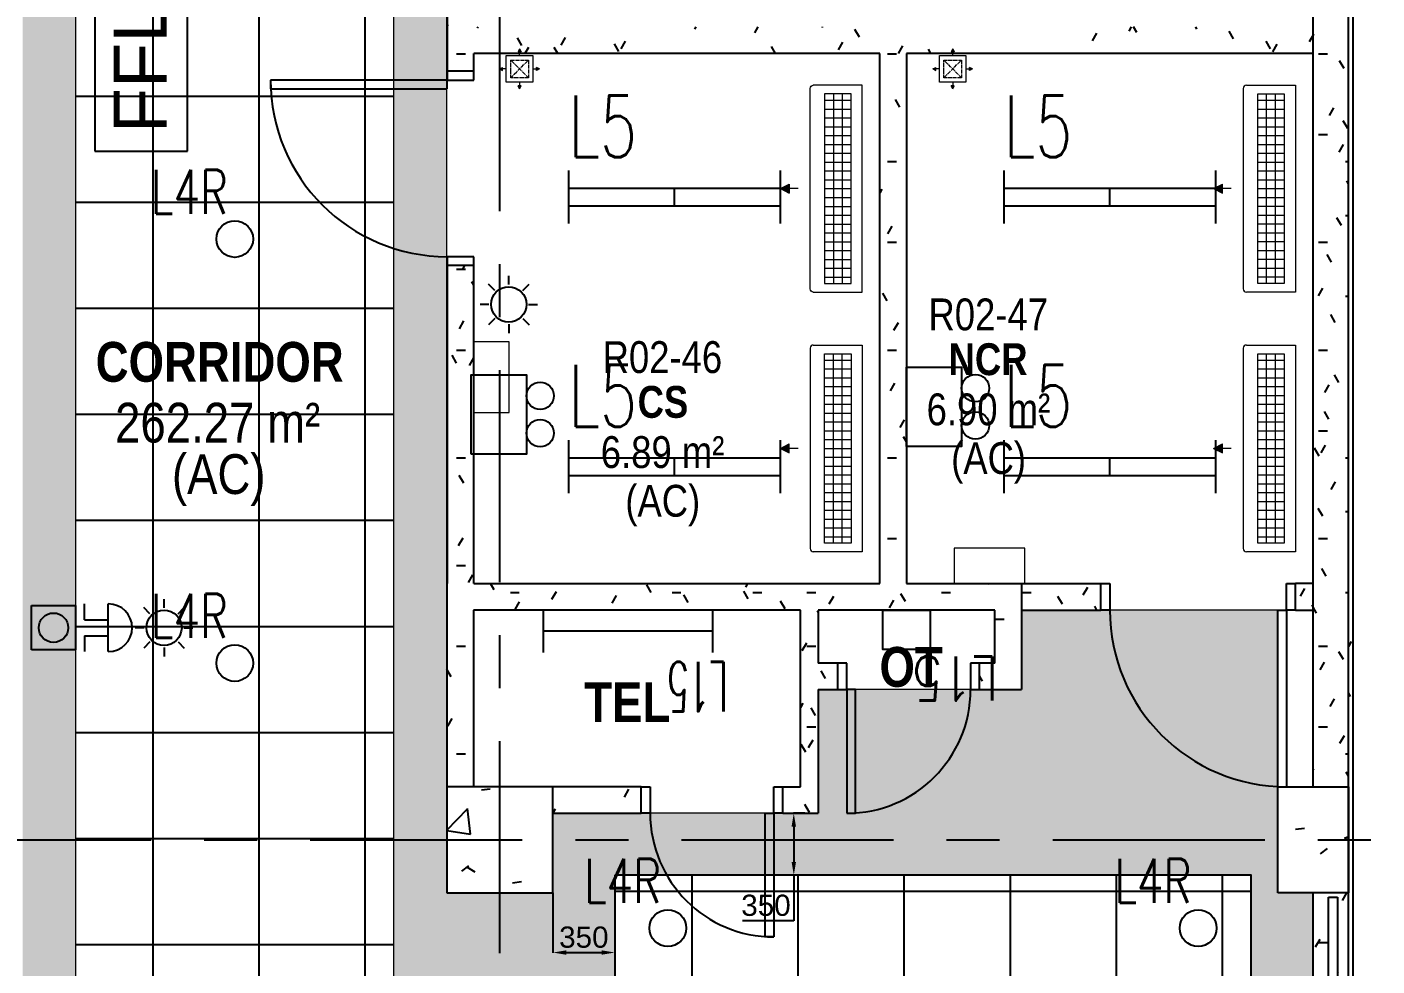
# Model space of a CAD drawing. Header units: millimetres. Extents: x -92759 to 184353, y -15225 to 86714.
# Drawn here: x 82826 to 90463, y 60627 to 65941 of the extents above; entities that cross this region are included whole.
import ezdxf

# ---------------------------------------------------------------- set-up
doc = ezdxf.new("R2010")
doc.units = ezdxf.units.MM
doc.linetypes.add('CENTER2', pattern=[28.575, 19.05, -3.175, 3.175, -3.175])
doc.linetypes.add('IDA - Grid Line', pattern=[2100, 1200, -300, 300, -300])
doc.layers.get('Defpoints').update_dxf_attribs({"color": 8})
for name, color, linetype in [('0-1', 9, 'Continuous'), ('0-L15', 1, 'Continuous'), ('0-L4', 1, 'Continuous'), ('A-_ANOT----_D', 8, 'Continuous'), ('A-_DOOR----_E-1', 8, 'Continuous'), ('A-_ROOMNAME_A', 8, 'Continuous'), ('A-_WALL----_E', 8, 'Continuous'), ('A-_WALL----_H', 8, 'Continuous'), ('A-_WALL----_H-1', 9, 'Continuous'), ('A-_WALLPRTN_E', 8, 'Continuous'), ('A-_WIND----_E', 8, 'Continuous'), ('A-PATT-CONC', 8, 'Continuous'), ('E-_LIGT----_E-', 3, 'Continuous'), ('E-EM LIGHT', 1, 'Continuous'), ('E-legend', 1, 'Continuous'), ('HFI 02', 7, 'Continuous'), ('M-ACMV_FCU', 5, 'Continuous'), ('S-_COLN----_E', 8, 'Continuous')]:
    doc.layers.add(name, color=color, linetype=linetype)
for name, color, linetype, true_color in [('A-_DETA----_ED-2', 1, 'Continuous', 0xff0000), ('E-_FIREALAM_E-1', 1, 'Continuous', 0xff0000), ('S-_ANOTGRID_E-1', 9, 'IDA - Grid Line', 0x808080)]:
    doc.layers.add(name, color=color, linetype=linetype, true_color=true_color)
for name, color, linetype, lineweight in [('HFI 9MM FPB', 94, 'Continuous', 5), ('M-ACMV_Control Panel', 7, 'Continuous', 25), ('M-ACMV_CP', 1, 'Continuous', 25), ('M-ACMV_FAD', 3, 'Continuous', 18), ('M-ACMV_FAG', 3, 'Continuous', 25), ('M-ACMV_FCU-1', 86, 'Continuous', 9)]:
    doc.layers.add(name, color=color, linetype=linetype, lineweight=lineweight)
doc.styles.add('Arial', font='arial.ttf')
doc.styles.add('Arial Narrow_2', font='ARIALN.TTF', dxfattribs={"height": 225})
doc.styles.add('Arial Narrow_3', font='ARIALN.TTF', dxfattribs={"height": 180})
doc.styles.add('Arial Narrow_B_1', font='ARIALNB.TTF', dxfattribs={"height": 300})
doc.styles.add('Arial Narrow_B_2', font='ARIALNB.TTF', dxfattribs={"height": 180})
doc.styles.add('Arial_2', font='arial.ttf', dxfattribs={"height": 300})
doc.styles.add('Simplex', font='simplex_.ttf', dxfattribs={"width": 0.7, "height": 450})
doc.styles.add('TEXT_Default', font='SIMPLEX.SHX', dxfattribs={"width": 0.8})
doc.dimstyles.new('Home Fibre 02', dxfattribs={"dimscale": 0, "dimtxt": 120, "dimasz": 75, "dimexe": 1.25, "dimexo": 0.625, "dimgap": 25, "dimtad": 1, "dimtoh": 1, "dimdec": 0, "dimtxsty": 'Arial', "dimcen": 2.5, "dimadec": 0, "dimazin": 0, "dimtfac": 1, "dimtdec": 0, "dimtmove": 0, "dimatfit": 3, "dimfxl": 3, "dimarcsym": 0})
pattern_1 = [(0, (-11670.95, 40338.29), (609.6, 152.4), [50.292, -406.908, 50.292, -406.908, -2438.4]), (0, (-11670.95, 40338.29), (609.6, 152.4), [-914.4, 50.292, -864.108, 50.292, -406.908, -1066.8]), (0, (-11670.95, 40338.29), (609.6, 152.4), [-2286, 50.292, -254.508, 50.292, -711.708]), (120, (-11442.35, 40414.49), (-436.7823, 451.7291), [50.292, -406.908, 50.292, -406.908, -2438.4]), (120, (-11442.35, 40414.49), (-436.7823, 451.7291), [-914.4, 50.292, -864.108, 50.292, -406.908, -1066.8]), (120, (-11442.35, 40414.49), (-436.7823, 451.7291), [-2286, 50.292, -254.508, 50.292, -711.708]), (240, (-11366.15, 40719.29), (-172.8177, -604.1291), [50.292, -406.908, 50.292, -406.908, -2438.4]), (240, (-11366.15, 40719.29), (-172.8177, -604.1291), [-914.4, 50.292, -864.108, 50.292, -406.908, -1066.8]), (240, (-11366.15, 40719.29), (-172.8177, -604.1291), [-2286, 50.292, -254.508, 50.292, -711.708])]
pattern_2 = [(0, (-11670.95, 40338.3), (1219.2, 304.8), [50.292, -864.108, 50.292, -864.108, -4876.8]), (0, (-11670.95, 40338.3), (1219.2, 304.8), [-1828.8, 50.292, -1778.508, 50.292, -864.108, -2133.6]), (0, (-11670.95, 40338.3), (1219.2, 304.8), [-4572, 50.292, -559.308, 50.292, -1473.708]), (120, (-11213.75, 40490.7), (-873.5645, 903.458), [50.292, -864.108, 50.292, -864.108, -4876.8]), (120, (-11213.75, 40490.7), (-873.5645, 903.458), [-1828.8, 50.292, -1778.508, 50.292, -864.108, -2133.6]), (120, (-11213.75, 40490.7), (-873.5645, 903.458), [-4572, 50.292, -559.308, 50.292, -1473.708]), (240, (-11061.35, 41100.3), (-345.6355, -1208.258), [50.292, -864.108, 50.292, -864.108, -4876.8]), (240, (-11061.35, 41100.3), (-345.6355, -1208.258), [-1828.8, 50.292, -1778.508, 50.292, -864.108, -2133.6]), (240, (-11061.35, 41100.3), (-345.6355, -1208.258), [-4572, 50.292, -559.308, 50.292, -1473.708])]

# ---------------------------------------------------------------- blocks, each defined once
blk = doc.blocks.new('IDA - Rectangle Column - 600W X 600D-9020354-BLK8_RHH_2ND STOREY PLAN')
at = {"layer": 'S-_COLN----_E'}
h = blk.add_hatch(dxfattribs=at)
h.set_pattern_fill('FP_2', color=256, style=0, pattern_type=2)
h.set_pattern_definition([(50, (-14470.95, 11738.3), (1093.104, -95.634), [114.3, -1257.3]), (355, (-14471, 11738.3), (-211.46, 1146.34), [91.44, -1005.84]), (100.451, (-14379.9, 11730.3), (881.656, 1050.7), [97.14, -1068.54]), (46.184, (-14471, 12043.1), (1626.47, -252.26), [171.45, -1885.95]), (96.636, (-14335.4, 12022), (1424.42, 1484.57), [145.71, -1602.81]), (351.184, (-14471, 12043.1), (1424.43, 1484.55), [137.16, -1508.76]), (21, (-14318.55, 11966.9), (909.686, -613.59), [114.3, -1257.3]), (326, (-14318.5, 11966.9), (370.81, 1105.13), [91.44, -1005.84]), (71.451, (-14242.7, 11915.8), (1280.503, 491.53), [97.14, -1068.54]), (37.5, (-14470.95, 11738.3), (18.531, 507.33), [50.292, -943.356, 50.292, -970.788, -1009.65]), (37.5, (-14470.95, 11738.3), (18.531, 507.33), [-2014.728, 50.292, -959.358]), (7.5, (-14470.95, 11738.3), (400.918, 601.084), [50.292, -531.876, 50.292, -920.496, -384.81]), (7.5, (-14470.95, 11738.3), (400.918, 601.084), [-1552.956, 50.292, -334.518]), (327.5, (-14810.8, 11738.3), (813.545, -34.374), [50.292, -330.708, 50.292, -2715.768]), (327.5, (-14810.8, 11738.3), (813.545, -34.374), [-431.292, -1138.428, 50.292, -1527.048]), (317.5, (-14963.2, 11738.3), (888.775, 152.56), [50.292, -445.008, 50.292, -1859.28]), (317.5, (-14963.2, 11738.3), (888.775, 152.56), [-545.592, -739.14, 50.292, -1069.848])])
h.paths.add_polyline_path([(300, -300), (300, 300), (-300, 300), (-300, -300)])
for p, q in [((300, 300), (-300, 300)), ((-300, 300), (-300, -300)), ((300, -300), (300, 300)), ((-300, -300), (300, -300))]:
    blk.add_line(p, q, dxfattribs=at)
blk = doc.blocks.new('IDA - F - Single - Swing - 1100L X 2200H - FTD-01-10593735-BLK8_RHH_2ND STOREY PLAN')
at = {"layer": 'A-_DOOR----_E-1'}
for p, q in [((500, 1075), (450, 1075)), ((450, 1075), (450, 75)), ((500, 75), (500, 1075)), ((-500, 75), (-550, 75)), ((-500, -75), (-500, 75)), ((450, 75), (500, 75)), ((550, 75), (500, 75)), ((500, 75), (500, -75)), ((-550, -75), (-500, -75)), ((500, -75), (550, -75))]:
    blk.add_line(p, q, dxfattribs=at)
blk.add_arc((500, 75), 1000, 90, 180, dxfattribs=at)
blk.add_arc((500, 75), 1000, 90, 180, dxfattribs=at)
blk = doc.blocks.new('IDA - F - Single - Swing - 1100L X 2200H - FTD-01-10593741-BLK8_RHH_2ND STOREY PLAN')
at = {"layer": 'A-_DOOR----_E-1'}
for p, q in [((-550, 75), (-500, 75)), ((-500, 75), (-500, -75)), ((500, 75), (550, 75)), ((500, -75), (500, 75)), ((-500, -75), (-550, -75)), ((450, -75), (500, -75)), ((450, -1075), (450, -75)), ((500, -75), (500, -1075)), ((550, -75), (500, -75))]:
    blk.add_line(p, q, dxfattribs=at)
blk.add_arc((500, -75), 1000, 180, 270, dxfattribs=at)
blk.add_arc((500, -75), 1000, 180, 270, dxfattribs=at)
blk = doc.blocks.new('IDA - F - Single - Swing - 800L X 2100H - FMD-03-2HR RISERS-10593743-BLK8_RHH_2ND STOREY PLAN')
at = {"layer": 'A-_DOOR----_E-1'}
for p, q in [((350, 775), (300, 775)), ((300, 775), (300, 75)), ((350, 75), (350, 775)), ((-350, 75), (-400, 75)), ((-350, -75), (-350, 75)), ((300, 75), (350, 75)), ((400, 75), (350, 75)), ((350, 75), (350, -75)), ((-400, -75), (-350, -75)), ((350, -75), (400, -75))]:
    blk.add_line(p, q, dxfattribs=at)
blk.add_arc((350, 75), 700, 90, 180, dxfattribs=at)
blk.add_arc((350, 75), 700, 90, 180, dxfattribs=at)
blk = doc.blocks.new('IDA - Top Hung - 2 Panels - 1900L X 600H - B8-AW06-7089300-BLK8_RHH_2ND STOREY PLAN')
at = {"layer": 'A-_WIND----_E'}
for p, q in [((-950, 25), (950, 25)), ((-950, -25), (-950, 25)), ((950, 25), (950, -25)), ((950, -25), (-950, -25))]:
    blk.add_line(p, q, dxfattribs=at)
blk = doc.blocks.new('IDA - Fire Alarm Bell - IDA - Fire Alarm Bell-7685590-BLK8_RHH_2ND STOREY PLAN')
at = {"layer": 'A-_DETA----_ED-2'}
for p, q in [((-45, -350), (-135, -350)), ((-45, -350), (-45, -485)), ((45, -350), (135, -350)), ((45, -350), (45, -485)), ((-135, -485), (135, -485))]:
    blk.add_line(p, q, dxfattribs=at)
blk.add_arc((0, -485), 135, 180, 360, dxfattribs=at)
blk = doc.blocks.new('IDA - Manual Call Point - IDA - Manual Call Point-7685591-BLK8_RHH_2ND STOREY PLAN')
at = {"layer": 'A-_DETA----_ED-2'}
for p, q in [((-125, -300), (-125, -50)), ((-125, -50), (125, -50)), ((125, -50), (125, -300)), ((125, -300), (-125, -300))]:
    blk.add_line(p, q, dxfattribs=at)
blk.add_circle((0, -175), 83.3, dxfattribs=at)
blk = doc.blocks.new('IDA - Strobe Light - IDA - Strobe Light-8808757-BLK8_RHH_2ND STOREY PLAN')
at = {"layer": 'A-_DETA----_ED-2'}
for p, q in [((0, 912.5), (0, 962.5)), ((-79.5, 879.5), (-114.9, 914.9)), ((79.5, 879.5), (114.9, 914.9)), ((-112.5, 800), (-162.5, 800)), ((112.5, 800), (162.5, 800)), ((-79.5, 720.5), (-114.9, 685.1)), ((0, 687.5), (0, 637.5)), ((79.5, 720.5), (114.9, 685.1))]:
    blk.add_line(p, q, dxfattribs=at)
blk.add_circle((0, 800), 100, dxfattribs=at)
blk = doc.blocks.new('IDA - Strobe Light - IDA - Strobe Light-8826107-BLK8_RHH_2ND STOREY PLAN')
at = {"layer": 'A-_DETA----_ED-2'}
for p, q in [((-79.5, 279.5), (-114.9, 314.9)), ((0, 312.5), (0, 362.5)), ((79.5, 279.5), (114.9, 314.9)), ((-112.5, 200), (-162.5, 200)), ((112.5, 200), (162.5, 200)), ((-79.5, 120.5), (-114.9, 85.1)), ((0, 87.5), (0, 37.5)), ((79.5, 120.5), (114.9, 85.1))]:
    blk.add_line(p, q, dxfattribs=at)
blk.add_circle((0, 200), 100, dxfattribs=at)
blk = doc.blocks.new('IDA - F - Single - Swing - 800L X 2100H - FMD-03-2HR RISERS-10593739-BLK8_RHH_2ND STOREY PLAN')
at = {"layer": 'A-_DOOR----_E-1'}
for p, q in [((-400, 75), (-350, 75)), ((-350, 75), (-350, -75)), ((350, 75), (400, 75)), ((350, -75), (350, 75)), ((-350, -75), (-400, -75)), ((300, -75), (350, -75)), ((300, -775), (300, -75)), ((350, -75), (350, -775)), ((400, -75), (350, -75)), ((350, -775), (300, -775))]:
    blk.add_line(p, q, dxfattribs=at)
blk.add_arc((350, -75), 700, 180, 270, dxfattribs=at)
blk.add_arc((350, -75), 700, 180, 270, dxfattribs=at)
blk = doc.blocks.new('Spot Elevations - 16L x 3_5H - SFL-7417601-BLK8_RHH_2ND STOREY PLAN')
at = {"layer": 'A-_ANOT----_D'}
for p, q in [((16, 3.5), (0, 3.5)), ((0, 3.5), (0, 0)), ((16, 0), (16, 3.5)), ((0, 0), (16, 0))]:
    blk.add_line(p, q, dxfattribs=at)
blk = doc.blocks.new('A$C3019c3af')
at = {"layer": 'A-_WALL----_H'}
h = blk.add_hatch(dxfattribs=at)
h.set_pattern_fill('FP_11', color=256, style=0, pattern_type=2)
h.set_pattern_definition(pattern_2)
h.paths.add_polyline_path([(7600, 29900), (7625, 29900), (7625, 33050), (7600, 33050), (7600, 30921.7)])
h = blk.add_hatch(dxfattribs=at)
h.set_pattern_fill('FP_11', color=256, style=0, pattern_type=2)
h.set_pattern_definition(pattern_2)
h.paths.add_polyline_path([(7600, 26275), (7625, 26275), (7625, 29900), (7600, 29900), (7600, 28300)])
at = {"layer": 'A-_WALL----_H-1'}
h = blk.add_hatch(dxfattribs=at)
h.set_pattern_fill('FP_8', color=256, style=0, pattern_type=2)
h.set_pattern_definition(pattern_1)
h.paths.add_polyline_path([(7400, 33050), (7600, 33050), (7600, 36200), (7400, 36200), (7400, 33200)])
h = blk.add_hatch(dxfattribs=at)
h.set_pattern_fill('FP_8', color=256, style=0, pattern_type=2)
h.set_pattern_definition(pattern_1)
h.paths.add_polyline_path([(2577.6, 30050), (2652.6, 30050), (2652.6, 31850), (2502.6, 31850), (2502.6, 30050)])
h.paths.add_polyline_path([(2652.6, 32950), (2652.6, 34850), (2502.6, 34850), (2502.6, 32950), (2577.6, 32950)])
h.paths.add_polyline_path([(2502.6, 35950), (2652.6, 35950), (2652.6, 36050), (2502.6, 36050)])
h = blk.add_hatch(dxfattribs=at)
h.set_pattern_fill('FP_8', color=256, style=0, pattern_type=2)
h.set_pattern_definition(pattern_1)
h.paths.add_polyline_path([(5100, 33050), (7400, 33050), (7400, 33200), (2652.6, 33200), (2652.6, 33050), (4950, 33050)])
h = blk.add_hatch(dxfattribs=at)
h.set_pattern_fill('FP_8', color=256, style=0, pattern_type=2)
h.set_pattern_definition(pattern_1)
h.paths.add_polyline_path([(4950, 30050), (5100, 30050), (5100, 33050), (4950, 33050), (4950, 30921.7)])
h = blk.add_hatch(dxfattribs=at)
h.set_pattern_fill('FP_8', color=256, style=0, pattern_type=2)
h.set_pattern_definition(pattern_1)
h.paths.add_polyline_path([(7600, 29900), (7600, 33050), (7400, 33050), (7400, 29900)])
h = blk.add_hatch(dxfattribs=at)
h.set_pattern_fill('FP_8', color=256, style=0, pattern_type=2)
h.set_pattern_definition(pattern_1)
h.paths.add_polyline_path([(2650, 28900), (2650, 30050), (2500, 30050), (2500, 28900)])
h = blk.add_hatch(dxfattribs=at)
h.set_pattern_fill('FP_8', color=256, style=0, pattern_type=2)
h.set_pattern_definition(pattern_1)
h.paths.add_polyline_path([(5600, 29900), (5752.5, 29900), (5752.5, 30050), (2650, 30050), (2650, 29900), (5343.2, 29900)])
h = blk.add_hatch(dxfattribs=at)
h.set_pattern_fill('FP_8', color=256, style=0, pattern_type=2)
h.set_pattern_definition(pattern_1)
h.paths.add_polyline_path([(6200, 29900), (6200, 30050), (5752.5, 30050), (5752.5, 29900)])
h.paths.add_polyline_path([(7300, 29900), (7400, 29900), (7400, 30050), (7300, 30050), (7300, 29975)])
h = blk.add_hatch(dxfattribs=at)
h.set_pattern_fill('FP_8', color=256, style=0, pattern_type=2)
h.set_pattern_definition(pattern_1)
h.paths.add_polyline_path([(4500, 28900), (4600, 28900), (4600, 29900), (4500, 29900)])
h = blk.add_hatch(dxfattribs=at)
h.set_pattern_fill('FP_8', color=256, style=0, pattern_type=2)
h.set_pattern_definition(pattern_1)
h.paths.add_polyline_path([(5750, 29450), (5750, 29900), (5600, 29900), (5600, 29450)])
h = blk.add_hatch(dxfattribs=at)
h.set_pattern_fill('FP_8', color=256, style=0, pattern_type=2)
h.set_pattern_definition(pattern_1)
h.paths.add_polyline_path([(7400, 26275), (7600, 26275), (7600, 28300), (7400, 28300), (7400, 26425)])
h.paths.add_polyline_path([(7487.5, 26375), (7487.5, 28275), (7537.5, 28275), (7537.5, 26375)])
h.paths.add_polyline_path([(7600, 28900), (7600, 29900), (7400, 29900), (7400, 28900)])
h = blk.add_hatch(dxfattribs=at)
h.set_pattern_fill('FP_8', color=256, style=0, pattern_type=2)
h.set_pattern_definition(pattern_1)
h.paths.add_polyline_path([(5600, 29450), (5600, 29600), (5512.5, 29600), (5512.5, 29450)])
h.paths.add_polyline_path([(4600, 29450), (4712.5, 29450), (4712.5, 29600), (4600, 29600), (4600, 29525)])
h = blk.add_hatch(dxfattribs=at)
h.set_pattern_fill('FP_8', color=256, style=0, pattern_type=2)
h.set_pattern_definition(pattern_1)
h.paths.add_polyline_path([(4400, 28750), (4600, 28750), (4600, 28900), (4400, 28900), (4400, 28825)])
h.paths.add_polyline_path([(3600, 28750), (3600, 28900), (3100, 28900), (3100, 28750)])
at = {"layer": 'S-_COLN----_E'}
h = blk.add_hatch(dxfattribs=at)
h.set_pattern_fill('FP_1', color=256, style=0, pattern_type=2)
h.set_pattern_definition([(50, (-11670.95, 40338.3), (1093.104, -95.634), [114.3, -1257.3]), (355, (-11671, 40338.3), (-211.46, 1146.34), [91.44, -1005.84]), (100.451, (-11579.9, 40330.3), (881.656, 1050.7), [97.14, -1068.54]), (46.184, (-11671, 40643.1), (1626.475, -252.26), [171.45, -1885.95]), (96.636, (-11535.4, 40622), (1424.42, 1484.57), [145.71, -1602.81]), (351.184, (-11671, 40643.1), (1424.43, 1484.55), [137.16, -1508.76]), (21, (-11518.55, 40566.9), (909.686, -613.59), [114.3, -1257.3]), (326, (-11518.6, 40566.9), (370.81, 1105.13), [91.44, -1005.84]), (71.451, (-11442.7, 40515.8), (1280.503, 491.53), [97.14, -1068.54]), (37.5, (-11670.95, 40338.3), (18.5313, 507.33), [50.292, -943.356, 50.292, -970.788, -1009.65]), (37.5, (-11670.95, 40338.3), (18.5313, 507.33), [-2014.728, 50.292, -959.358]), (7.5, (-11670.95, 40338.3), (400.918, 601.084), [50.292, -531.876, 50.292, -920.496, -384.81]), (7.5, (-11670.95, 40338.3), (400.918, 601.084), [-1552.956, 50.292, -334.518]), (327.5, (-12010.8, 40338.3), (813.545, -34.374), [50.292, -330.708, 50.292, -1138.428, -1577.34]), (327.5, (-12010.8, 40338.3), (813.545, -34.374), [-1569.72, 50.292, -1527.048]), (317.5, (-12163.2, 40338.3), (888.775, 152.56), [50.292, -445.008, 50.292, -739.14, -1120.14]), (317.5, (-12163.2, 40338.3), (888.775, 152.56), [-1284.73, 50.29, -1069.85])])
h.paths.add_polyline_path([(7400, 28300), (7600, 28300), (7600, 28900), (7200, 28900), (7200, 28300)])
at = {"layer": 'A-_WALL----_E'}
for p, q in [((7625, 42183.3), (7625, 26275)), ((7600, 28900), (7600, 38025)), ((7400, 28900), (7400, 37300)), ((7400, 28900), (7600, 28900)), ((7600, 28900), (7600, 28300)), ((7400, 25650), (7400, 28300)), ((7600, 28300), (7400, 28300)), ((7600, 19900), (7600, 28300))]:
    blk.add_line(p, q, dxfattribs=at)
at = {"layer": 'A-_WALLPRTN_E'}
for p, q in [((2502.6, 34850), (2502.6, 32950)), ((4950, 33050), (2652.6, 33050)), ((2652.6, 32950), (2652.6, 33050)), ((4950, 30050), (4950, 33050)), ((5100, 33050), (5100, 30050)), ((7400, 33050), (5100, 33050)), ((2652.6, 32950), (2502.6, 32950)), ((2502.6, 31850), (2502.6, 30050)), ((2652.6, 31850), (2502.6, 31850)), ((2652.6, 30050), (2652.6, 31850)), ((2500, 30050), (2500, 28900)), ((2500, 30050), (2502.6, 30050)), ((2652.6, 30050), (4950, 30050)), ((5100, 30050), (6200, 30050)), ((5752.5, 29900), (5752.5, 30050)), ((6200, 29900), (6200, 30050)), ((7400, 30050), (7300, 30050)), ((7300, 29900), (7300, 30050)), ((2650, 29900), (2650, 28900)), ((4500, 29900), (2650, 29900)), ((4500, 28900), (4500, 29900)), ((5600, 29900), (4600, 29900)), ((4600, 29900), (4600, 29600)), ((5600, 29600), (5600, 29900)), ((5750, 29900), (5750, 29450)), ((5750, 29900), (6200, 29900)), ((7300, 29900), (7400, 29900)), ((4712.5, 29600), (4600, 29600)), ((4712.5, 29450), (4712.5, 29600)), ((5600, 29600), (5512.5, 29600)), ((5512.5, 29450), (5512.5, 29600)), ((4600, 29450), (4600, 28750)), ((4600, 29450), (4712.5, 29450)), ((5512.5, 29450), (5750, 29450)), ((3600, 28900), (3100, 28900)), ((3600, 28750), (3600, 28900)), ((4400, 28900), (4500, 28900)), ((4400, 28750), (4400, 28900)), ((3100, 28750), (3600, 28750)), ((4400, 28750), (4600, 28750))]:
    blk.add_line(p, q, dxfattribs=at)
at = {"layer": 'S-_ANOTGRID_E-1'}
for p, q in [((2800, -20341.4), (2800, 52351.8)), ((7600, -20341.4), (7600, 52351.8)), ((-38173.1, 28600), (13784.7, 28600))]:
    blk.add_line(p, q, dxfattribs=at)
at = {"layer": 'S-_COLN----_E'}
for p, q in [((7200, 28300), (7200, 28900)), ((7200, 28900), (7400, 28900)), ((7400, 28900), (7600, 28900)), ((7600, 28300), (7600, 28900)), ((7400, 28300), (7200, 28300)), ((7600, 28300), (7400, 28300))]:
    blk.add_line(p, q, dxfattribs=at)
at = {"layer": 'A-_ANOT----_D', "xscale": 149.9999999999999, "yscale": 149.9999999999999, "zscale": 149.9999999999999, "rotation": 89.99999999999991}
blk.add_blockref('Spot Elevations - 16L x 3_5H - SFL-7417601-BLK8_RHH_2ND STOREY PLAN', (1033.7, 32497.3), dxfattribs=at)
at = {"layer": 'A-_DOOR----_E-1'}
for name, p, rotation in [('IDA - F - Single - Swing - 1100L X 2200H - FTD-01-10593735-BLK8_RHH_2ND STOREY PLAN', (2577.6, 32400), 89.9999999999999), ('IDA - F - Single - Swing - 800L X 2100H - FMD-03-2HR RISERS-10593743-BLK8_RHH_2ND STOREY PLAN', (5112.5, 29525), 180)]:
    blk.add_blockref(name, p, dxfattribs=dict(at, rotation=rotation))
for name, p in [('IDA - F - Single - Swing - 1100L X 2200H - FTD-01-10593741-BLK8_RHH_2ND STOREY PLAN', (6750, 29975)), ('IDA - F - Single - Swing - 800L X 2100H - FMD-03-2HR RISERS-10593739-BLK8_RHH_2ND STOREY PLAN', (4000, 28825))]:
    blk.add_blockref(name, p, dxfattribs=at)
at = {"layer": 'A-_WIND----_E', "rotation": 269.9999999999999}
blk.add_blockref('IDA - Top Hung - 2 Panels - 1900L X 600H - B8-AW06-7089300-BLK8_RHH_2ND STOREY PLAN', (7512.5, 27325), dxfattribs=at)
at = {"layer": 'E-_FIREALAM_E-1'}
for name, p, rotation in [('IDA - Strobe Light - IDA - Strobe Light-8826107-BLK8_RHH_2ND STOREY PLAN', (2650, 31630), 269.9999999999968), ('IDA - Strobe Light - IDA - Strobe Light-8808757-BLK8_RHH_2ND STOREY PLAN', (100, 29800), 270.0000000000007), ('IDA - Manual Call Point - IDA - Manual Call Point-7685591-BLK8_RHH_2ND STOREY PLAN', (100, 29800), 90.00000000000206), ('IDA - Fire Alarm Bell - IDA - Fire Alarm Bell-7685590-BLK8_RHH_2ND STOREY PLAN', (100, 29800), 90.00000000000206)]:
    blk.add_blockref(name, p, dxfattribs=dict(at, rotation=rotation))
at = {"layer": 'S-_COLN----_E'}
blk.add_blockref('IDA - Rectangle Column - 600W X 600D-9020354-BLK8_RHH_2ND STOREY PLAN', (2800, 28600), dxfattribs=at)
at = {"layer": 'A-_ANOT----_D', "insert": (615.1, 32599.2), "char_height": 300, "width": 2563.601, "attachment_point": 1, "rotation": 90, "line_spacing_factor": 0.941778, "style": 'Arial_2'}
blk.add_mtext('FFL 26.700', dxfattribs=at)
at = {"layer": 'A-_ROOMNAME_A', "attachment_point": 1}
for s, insert, char_height, width, style in [('R02-47', (5224.4, 31663.4), 180, 853.797, 'Arial Narrow_2'), ('CORRIDOR', (513.6, 31417.2), 225, 1707.594, 'Arial Narrow_B_2'), ('R02-46', (3381.2, 31421.8), 180, 853.797, 'Arial Narrow_2'), ('NCR', (5338.4, 31409.9), 180, 577.215, 'Arial Narrow_B_1'), ('CS', (3579.2, 31168.3), 180, 372.785, 'Arial Narrow_B_1'), ('6.90 m²', (5213.9, 31125.9), 180, 877.848, 'Arial Narrow_2'), ('262.27 m²', (623.1, 31073.1), 225, 1443.037, 'Arial Narrow_3'), ('6.89 m²', (3370.7, 30884.3), 180, 877.848, 'Arial Narrow_2'), ('(AC)', (5352.7, 30850.2), 180, 541.139, 'Arial Narrow_2'), ('(AC)', (944.8, 30782.1), 225, 661.392, 'Arial Narrow_3'), ('(AC)', (3509.5, 30608.6), 180, 541.139, 'Arial Narrow_2'), ('OT', (4947.2, 29690.9), 225, 432.911, 'Arial Narrow_B_2'), ('TEL', (3277.4, 29490.9), 225, 601.266, 'Arial Narrow_B_2')]:
    blk.add_mtext(s, dxfattribs=dict(at, insert=insert, char_height=char_height, width=width, style=style))
blk = doc.blocks.new('*D845')
at = {"layer": 'Defpoints', "color": 0, "transparency": 16777216}
for p in [(-366818.1, -159277.3), (-366468.1, -159275.3), (-366468.1, -159615.5)]:
    blk.add_point(p, dxfattribs=at)
at = {"layer": 'HFI 9MM FPB', "color": 0, "lineweight": -2, "transparency": 16777216}
for p, q in [((-366818.1, -159277.9), (-366818.1, -159616.7)), ((-366468.1, -159275.9), (-366468.1, -159616.7)), ((-366743.1, -159615.5), (-366543.1, -159615.5))]:
    blk.add_line(p, q, dxfattribs=at)
at = {"layer": 'HFI 9MM FPB', "color": 0, "transparency": 16777216}
for points in [[(-366743.1, -159603), (-366743.1, -159628), (-366818.1, -159615.5)], [(-366543.1, -159603), (-366543.1, -159628), (-366468.1, -159615.5)]]:
    blk.add_solid(points, dxfattribs=at)
at = {"layer": 'HFI 9MM FPB', "color": 0, "transparency": 16777216, "insert": (-366643.1, -159529.2), "char_height": 120, "attachment_point": 5, "style": 'Arial'}
blk.add_mtext('350', dxfattribs=at)
blk = doc.blocks.new('*D847')
at = {"layer": 'Defpoints', "color": 0, "transparency": 16777216}
for p in [(-365392.2, -158827.3), (-365455.5, -159177.3), (-365392.2, -159177.3)]:
    blk.add_point(p, dxfattribs=at)
at = {"layer": 'HFI 9MM FPB', "color": 0, "lineweight": -2, "transparency": 16777216}
for p, q in [((-365392.9, -158827.3), (-365456.8, -158827.3)), ((-365455.5, -158902.3), (-365455.5, -159102.3)), ((-365392.9, -159177.3), (-365456.8, -159177.3)), ((-365455.5, -159177.3), (-365455.5, -159435.1)), ((-365455.5, -159435.1), (-365745.2, -159435.1))]:
    blk.add_line(p, q, dxfattribs=at)
at = {"layer": 'HFI 9MM FPB', "color": 0, "transparency": 16777216}
for points in [[(-365468, -158902.3), (-365443, -158902.3), (-365455.5, -158827.3)], [(-365468, -159102.3), (-365443, -159102.3), (-365455.5, -159177.3)]]:
    blk.add_solid(points, dxfattribs=at)
at = {"layer": 'HFI 9MM FPB', "color": 0, "transparency": 16777216, "insert": (-365612.8, -159348.8), "char_height": 120, "attachment_point": 5, "style": 'Arial'}
blk.add_mtext('350', dxfattribs=at)
blk = doc.blocks.new('L5-Batten Light')
at = {"layer": 'E-legend', "lineweight": 25}
for p, q in [((-366378.7, -162532.4), (-366378.7, -162832.4)), ((-365178.7, -162832.4), (-365178.7, -162532.4)), ((-366378.7, -162632.4), (-365178.7, -162632.4)), ((-365778.7, -162732.4), (-365778.7, -162632.4)), ((-366378.7, -162732.4), (-365178.7, -162732.4))]:
    blk.add_line(p, q, dxfattribs=at)
at = {"layer": 'E-legend', "lineweight": 25, "style": 'Simplex', "width": 0.7}
blk.add_text('L5', height=350, dxfattribs=at).set_placement((-366378.6, -162457.3))
blk = doc.blocks.new('L15-RISER')
at = {"layer": 'E-legend', "lineweight": 25}
for p, q in [((20488.5, -12614.6), (20488.5, -12914.6)), ((21688.5, -12914.6), (21688.5, -12614.6)), ((20488.5, -12764.6), (21688.5, -12764.6))]:
    blk.add_line(p, q, dxfattribs=at)
at = {"layer": 'E-legend', "lineweight": 25, "style": 'Simplex', "width": 0.5}
blk.add_text('L15', height=350, dxfattribs=at).set_placement((20383.5, -12548.1))
blk = doc.blocks.new('L15 Square')
at = {"layer": 'E-legend', "lineweight": 25}
blk.add_lwpolyline([(-438942.6, 389274.6), (-438674.5, 389274.6), (-438674.5, 389050.7), (-438942.6, 389050.7)], close=True, dxfattribs=at)
at = {"layer": 'E-legend', "lineweight": 25, "style": 'TEXT_Default', "width": 0.8}
blk.add_text('L15', height=250, dxfattribs=at).set_placement((-439328, 389312.8))
blk = doc.blocks.new('mickey mouse ltg')
at = {"layer": 'E-EM LIGHT'}
blk.add_lwpolyline([(-352.5, 0), (93.2, 0), (93.2, -309.1), (-352.5, -309.1)], close=True, dxfattribs=at)
for centre in [(-233.8, -386.1), (-24.6, -386.1)]:
    blk.add_circle(centre, 77, dxfattribs=at)
blk = doc.blocks.new('E2')
at = {"layer": 'E-legend', "lineweight": 25, "xscale": 1.009134083687406, "yscale": 1.009134083687406, "zscale": 1.009134083687406, "rotation": 179.9999999999651}
blk.add_blockref('mickey mouse ltg', (-440506.3, 381156.8), dxfattribs=at)
blk = doc.blocks.new('A$C020d881d')
at = {"layer": 'E-legend', "lineweight": 25}
blk.add_circle((818.7, 172), 103.8, dxfattribs=at)
at = {"layer": 'E-legend', "lineweight": 25, "style": 'Simplex', "width": 0.7}
blk.add_text('L4R', height=250, dxfattribs=at).set_placement((345.2, 314.3))
blk = doc.blocks.new('EL_B8_L2_R4')
at = {"color": 0, "linetype": 'ByBlock', "lineweight": 0, "rotation": 270}
for p in [(-383656.8, -455925.5), (-386118.6, -455968.9)]:
    blk.add_blockref('E2', p, dxfattribs=at)
at = {"layer": '0-L15', "xscale": 0.8, "yscale": 0.8, "zscale": 0.8, "rotation": 180}
blk.add_blockref('L15-RISER', (12795.8, -27031.7), dxfattribs=at)
at = {"layer": '0-L15', "color": 0, "linetype": 'ByBlock', "lineweight": 0, "rotation": 180}
blk.add_blockref('L15 Square', (-441308.5, 372350.7), dxfattribs=at)
at = {"layer": '0-L4', "color": 7}
for p in [(361966.2, 148319.9), (364428.7, 148319.9), (361966.2, 146794.9), (364428.7, 146794.9)]:
    blk.add_blockref('L5-Batten Light', p, dxfattribs=at)
at = {"layer": 'E-_LIGT----_E-', "ltscale": 0.5}
for p in [(-7118.7, -14772), (-7118.7, -17172), (-4668.7, -18672), (-1668.7, -18672)]:
    blk.add_blockref('A$C020d881d', p, dxfattribs=at)
blk = doc.blocks.new('A$Ce886c8c0')
at = {"layer": 'M-ACMV_Control Panel', "lineweight": 5}
blk.add_lwpolyline([(200, -200), (200, 200), (0, 200), (0, -200)], close=True, dxfattribs=at)
blk.add_solid([(0, -200), (200, -200), (200, 200), (0, -200)], dxfattribs=at)
blk = doc.blocks.new('A$Cf94528ef')
at = {"layer": 'M-ACMV_FCU', "lineweight": 0}
h = blk.add_hatch(color=256, dxfattribs=at)
h.dxf.hatch_style = 1
h.paths.add_polyline_path([(584.6, -95.5), (534.6, -70.5), (534.6, -120.5)])
at = {"layer": 'M-ACMV_FCU', "lineweight": 15}
for p, q in [((416.6, -662.5), (416.6, 471.5)), ((334.6, 404.5), (184.6, 404.5)), ((234.6, 440.5), (234.6, -631.5)), ((284.6, 440.5), (284.6, -631.5)), ((334.6, 354.5), (184.6, 354.5)), ((334.6, 304.5), (184.6, 304.5)), ((334.6, 254.5), (184.6, 254.5)), ((334.6, 204.5), (184.6, 204.5)), ((334.6, 154.5), (184.6, 154.5)), ((334.6, 104.5), (184.6, 104.5)), ((334.6, 54.5), (184.6, 54.5)), ((334.6, 4.5), (184.6, 4.5)), ((334.6, -45.5), (184.6, -45.5)), ((334.6, -95.5), (184.6, -95.5)), ((334.6, -145.5), (184.6, -145.5)), ((334.6, -195.5), (184.6, -195.5)), ((334.6, -245.5), (184.6, -245.5)), ((334.6, -295.5), (184.6, -295.5)), ((334.6, -345.5), (184.6, -345.5)), ((334.6, -395.5), (184.6, -395.5)), ((334.6, -445.5), (184.6, -445.5)), ((334.6, -495.5), (184.6, -495.5)), ((334.6, -545.5), (184.6, -545.5)), ((334.6, -595.5), (184.6, -595.5))]:
    blk.add_line(p, q, dxfattribs=at)
at = {"layer": 'M-ACMV_FCU', "lineweight": 0}
for p, q in [((534.6, -70.5), (534.6, -120.5)), ((584.6, -95.5), (534.6, -70.5)), ((484.6, -95.5), (534.6, -95.5)), ((584.6, -95.5), (534.6, -120.5))]:
    blk.add_line(p, q, dxfattribs=at)
at = {"layer": 'M-ACMV_FCU', "lineweight": 15}
blk.add_lwpolyline([(398.6, -680.5), (121.6, -680.5), (121.6, 489.5), (398.6, 489.5)], dxfattribs=at)
blk.add_lwpolyline([(334.6, 440.5), (334.6, -631.5), (184.6, -631.5), (184.6, 440.5)], close=True, dxfattribs=at)
for centre, start, end in [((398.6, 471.5), 0, 90), ((398.6, -662.5), 270, 0)]:
    blk.add_arc(centre, 18, start, end, dxfattribs=at)
blk = doc.blocks.new('A$C93d871f8')
at = {"layer": 'M-ACMV_FAG', "lineweight": 5}
h = blk.add_hatch(color=3, dxfattribs=at)
h.dxf.hatch_style = 1
h.paths.add_polyline_path([(-8.4, 95.9), (8.4, 95.9), (0, 112.7)])
h = blk.add_hatch(color=3, dxfattribs=at)
h.dxf.hatch_style = 1
h.paths.add_polyline_path([(-112.7, 0), (-95.9, -8.4), (-95.9, 8.4)])
h = blk.add_hatch(color=3, dxfattribs=at)
h.dxf.hatch_style = 1
h.paths.add_polyline_path([(95.9, 8.4), (95.9, -8.4), (112.7, 0)])
h = blk.add_hatch(color=3, dxfattribs=at)
h.dxf.hatch_style = 1
h.paths.add_polyline_path([(0, -112.7), (8.4, -95.9), (-8.4, -95.9)])
at = {"layer": 'M-ACMV_FAD', "color": 3, "lineweight": 5}
blk.add_lwpolyline([(-75, 75), (75, 75), (75, -75), (-75, -75)], close=True, dxfattribs=at)
at = {"layer": 'M-ACMV_FAG', "color": 3, "lineweight": 5}
for p, q in [((0, 112.7), (-8.4, 95.9)), ((8.4, 95.9), (-8.4, 95.9)), ((0, 112.7), (8.4, 95.9)), ((0, 79.2), (0, 95.9)), ((-112.7, 0), (-95.9, 8.4)), ((-112.7, 0), (-95.9, -8.4)), ((-95.9, -8.4), (-95.9, 8.4)), ((-79.2, 0), (-95.9, 0)), ((79.2, 0), (95.9, 0)), ((95.9, -8.4), (95.9, 8.4)), ((112.7, 0), (95.9, 8.4)), ((112.7, 0), (95.9, -8.4)), ((8.4, -95.9), (-8.4, -95.9)), ((0, -112.7), (-8.4, -95.9)), ((0, -79.2), (0, -95.9)), ((0, -112.7), (8.4, -95.9))]:
    blk.add_line(p, q, dxfattribs=at)
at = {"layer": 'M-ACMV_FAG', "color": 3, "linetype": 'CENTER2', "lineweight": 5}
for p, q in [((-50, -50), (50, 50)), ((50, -50), (-50, 50))]:
    blk.add_line(p, q, dxfattribs=at)
blk.add_lwpolyline([(-50, 50), (50, 50), (50, -50), (-50, -50)], close=True, dxfattribs=at)
blk = doc.blocks.new('ACMV_B8_L2')
at = {"layer": 'M-ACMV_CP', "lineweight": 5}
for p, rotation in [((146217.2, -41755.8), 179.9999999999999), ((148933.5, -42723.7), 270)]:
    blk.add_blockref('A$Ce886c8c0', p, dxfattribs=dict(at, rotation=rotation))
at = {"layer": 'M-ACMV_FAG', "lineweight": 5}
for p in [(146276.1, -40011.8), (148726.1, -40011.8)]:
    blk.add_blockref('A$C93d871f8', p, dxfattribs=at)
at = {"layer": 'M-ACMV_FCU', "lineweight": 5, "xscale": -1}
blk.add_blockref('A$Cf94528ef', (148336.2, -40594.2), dxfattribs=at)
at = {"layer": 'M-ACMV_FCU', "lineweight": 5, "rotation": 180}
for p in [(150786.2, -40785.1), (148336.2, -42255.1), (150786.2, -42255.1)]:
    blk.add_blockref('A$Cf94528ef', p, dxfattribs=at)
blk = doc.blocks.new('RCP_B8L2')
at = {"layer": 'A-PATT-CONC'}
h = blk.add_hatch(dxfattribs=at)
h.set_pattern_fill('ANSI37', color=256, scale=189, angle=45)
h.set_pattern_definition([(90, (-369518.07, -145677.3), (-600.075, 0), []), (180, (-369518.07, -145677.3), (-6e-14, -600.075), [])])
h.paths.add_polyline_path([(-369518.1, -175677.3), (-367718.1, -175677.3), (-367718.1, -145677.3), (-369518.1, -145677.3)])
h = blk.add_hatch(dxfattribs=at)
h.set_pattern_fill('ANSI37', color=256, scale=189, angle=45)
h.set_pattern_definition([(90, (-362868.07, -159177.3), (-600.075, 0), []), (180, (-362868.07, -159177.3), (-6e-14, -600.075), [])])
h.paths.add_polyline_path([(-366468.1, -159177.3), (-366468.1, -160977.3), (-365268.1, -160977.3), (-365268.1, -161577.3), (-362868.1, -161577.3), (-362868.1, -159177.3)])
at = {"layer": 'HFI 9MM FPB'}
h = blk.add_hatch(dxfattribs=at)
h.set_pattern_fill('ANSI33', color=256, scale=50)
h.set_pattern_definition([(45, (-381589.02, -647239), (-224.5064, 224.5064), []), (45, (-381364.5, -647239), (-224.5064, 224.5064), [158.75, -79.375])])
h.paths.add_polyline_path([(-397818.1, -145727.3), (-400118.1, -145727.3), (-400118.1, -175677.3), (-397818.1, -175677.3), (-397818.1, -149677.3), (-369818.1, -149677.3), (-369818.1, -175677.3), (-400118.1, -175677.3), (-400118.1, -180477.3), (-377418.1, -180477.3), (-377418.1, -194177.3), (-377868.1, -194177.3), (-377868.1, -197377.3), (-373818.1, -197377.3), (-373818.1, -196977.3), (-373218.1, -196977.3), (-373218.1, -197377.3), (-372328.1, -197377.3), (-372328.1, -187777.3), (-373518.1, -187777.3), (-373518.1, -183977.3), (-369718.1, -183977.3), (-369718.1, -184377.3), (-367302.1, -184377.3), (-367302.1, -183227.3), (-367418.1, -183227.3), (-367418.1, -174577.3), (-365018.1, -174577.3), (-365018.1, -174045.3), (-364918.1, -174045.3), (-364918.1, -173009.3), (-365018.1, -173009.3), (-365018.1, -172877.3), (-367418.1, -172877.3), (-367418.1, -161227.3), (-365818.1, -161227.3), (-365818.1, -161927.3), (-362518.1, -161927.3), (-362518.1, -160193), (-362518.1, -159277.3), (-362718.1, -159277.3), (-362718.1, -157677.3), (-364168.1, -157677.3), (-364168.1, -158127.3), (-364455.6, -158127.3), (-365318.1, -158127.3), (-365318.1, -158827.3), (-366818.1, -158827.3), (-366818.1, -159277.3), (-367418.1, -159277.3), (-367418.1, -145307.3), (-369018.1, -145307.3), (-369018.1, -145557.3), (-369818.1, -145557.3), (-369818.1, -147877.3), (-377418.1, -147877.3), (-377418.1, -145557.7), (-379668.1, -145557.7), (-379668.1, -147877.3), (-394868.1, -147877.3), (-394868.1, -146527.3), (-397818.1, -146527.3)])
h.paths.add_polyline_path([(-399868.1, -146002.3), (-398068.1, -146002.3), (-398068.1, -175402.3), (-399868.1, -175402.3)], flags=16)
h.paths.add_polyline_path([(-379218.1, -147877.3), (-379218.1, -146077.3), (-378018.1, -146077.3), (-378018.1, -147877.3), (-369818.1, -147877.3), (-369818.1, -149677.3), (-397818.1, -149677.3), (-397818.1, -147877.3), (-397818.1, -146677.3), (-396618.1, -146677.3), (-395418.1, -146677.3), (-395418.1, -147877.3)], flags=16)
h.paths.add_polyline_path([(-369518.1, -175677.3), (-367718.1, -175677.3), (-367718.1, -145677.3), (-369518.1, -145677.3)], flags=16)
h.paths.add_polyline_path([(-366468.1, -159177.3), (-366468.1, -160977.3), (-365268.1, -160977.3), (-365268.1, -161577.3), (-362868.1, -161577.3), (-362868.1, -159177.3)], flags=16)
h.paths.add_polyline_path([(-376718.1, -196977.3), (-373718.1, -196977.3), (-373718.1, -187977.3), (-373718.1, -187977.3), (-373718.1, -183777.3), (-367718.1, -183777.3), (-367718.1, -175977.3), (-399518.1, -175977.3), (-399518.1, -180177.3), (-376718.1, -180177.3)], flags=16)
at = {"layer": 'HFI 02'}
blk.add_lwpolyline([(-366468.1, -159177.3), (-366468.1, -160977.3), (-365268.1, -160977.3), (-365268.1, -161577.3), (-362868.1, -161577.3), (-362868.1, -159177.3)], close=True, dxfattribs=at)
at = {"layer": 'HFI 9MM FPB'}
blk.add_lwpolyline([(-367418.1, -172877.3), (-367418.1, -161227.3), (-365818.1, -161227.3), (-365818.1, -161927.3), (-362518.1, -161927.3), (-362518.1, -160193), (-362518.1, -159277.3), (-362718.1, -159277.3), (-362718.1, -157677.3), (-364168.1, -157677.3), (-364168.1, -158127.3), (-364455.6, -158127.3), (-365318.1, -158127.3), (-365318.1, -158827.3), (-366818.1, -158827.3), (-366818.1, -159277.3), (-367418.1, -159277.3), (-367418.1, -145307.3)], dxfattribs=at)
blk.add_lwpolyline([(-369518.1, -175677.3), (-367718.1, -175677.3), (-367718.1, -145677.3), (-369518.1, -145677.3)], close=True, dxfattribs=at)
dim = blk.add_linear_dim(base=(-365455.5, -159177.3), p1=(-365392.2, -158827.3), p2=(-365392.2, -159177.3), angle=90, dimstyle='Home Fibre 02', override={"dimscale": 1}, dxfattribs=at)
dim.commit()
dim.dimension.update_dxf_attribs({"geometry": '*D847', "text_midpoint": (-365612.8, -159435.1), "dimtype": 160})
dim = blk.add_linear_dim(base=(-366468.1, -159615.5), p1=(-366818.1, -159277.3), p2=(-366468.1, -159275.3), dimstyle='Home Fibre 02', override={"dimscale": 1}, dxfattribs=at)
dim.commit()
dim.dimension.update_dxf_attribs({"geometry": '*D845', "text_midpoint": (-366643.1, -159529.2)})

msp = doc.modelspace()

# ---------------------------------------------------------------- block references
at = {"layer": '0-1'}
msp.add_blockref('A$C3019c3af', (82701.1, 32741.2), dxfattribs=at)
at = {"layer": 'A-PATT-CONC'}
msp.add_blockref('RCP_B8L2', (452619.1, 220318.5), dxfattribs=at)
at = {"layer": 'E-legend', "color": 7}
msp.add_blockref('EL_B8_L2_R4', (90301.1, 79341.2), dxfattribs=at)
at = {"layer": 'M-ACMV_FCU-1'}
msp.add_blockref('ACMV_B8_L2', (-60663.6, 105715.9), dxfattribs=at)

doc.saveas('drawing.dxf')
